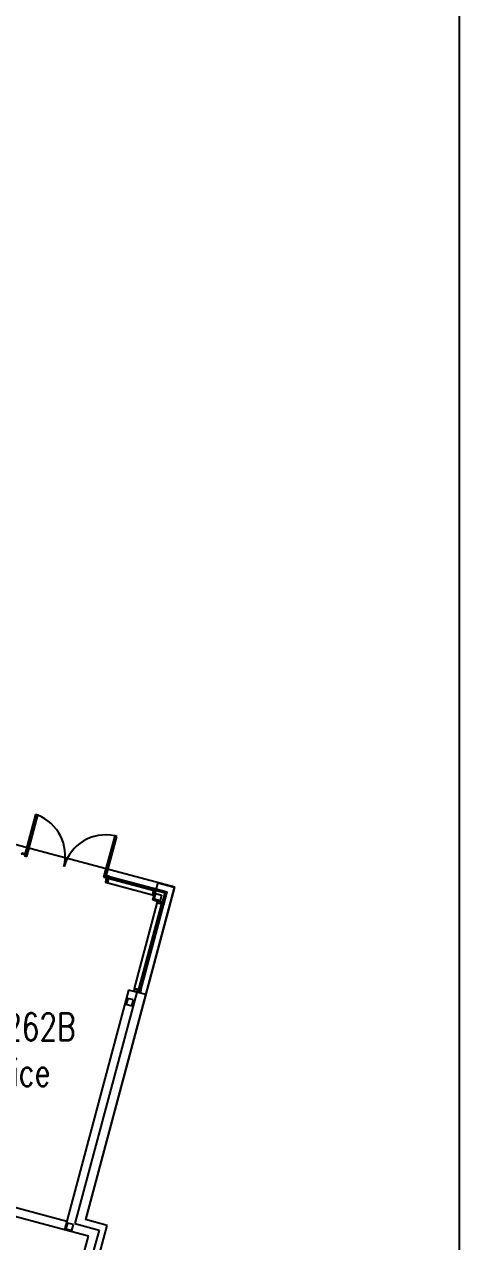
# Model space of a CAD drawing. Extents: x 11182 to 734459, y -1391328 to 152085.
# Drawn here: x 382215 to 391388, y -1370234 to -1344584 of the extents above; entities that cross this region are included whole.
import ezdxf
from ezdxf.enums import TextEntityAlignment as Align

# ---------------------------------------------------------------- set-up
doc = ezdxf.new("R2010")
doc.units = 0
doc.header["$LTSCALE"] = 500
doc.header["$MEASUREMENT"] = 0
doc.layers.add('0_Defpoints', color=106, linetype='CONTINUOUS', plot=False)
for name, color, linetype in [('0_room_data', 7, 'CONTINUOUS'), ('1_Wall_Exist', 251, 'CONTINUOUS'), ('3_Text', 7, 'CONTINUOUS')]:
    doc.layers.add(name, color=color, linetype=linetype)
doc.styles.add('1_200', font='simplex.shx', dxfattribs={"width": 0.75, "height": 460})

# ---------------------------------------------------------------- blocks, each defined once
blk = doc.blocks.new('room_data')
at = {"layer": '3_Text', "style": '1_200', "width": 0.75}
for tag, p in [('ROOMNUM', (0, 0)), ('ROOMUSE', (0, -575))]:
    blk.add_attdef(tag, text='', height=345, dxfattribs=at).set_placement(p, align=Align.MIDDLE_CENTER)

msp = doc.modelspace()

# ---------------------------------------------------------------- linework, layer by layer
at = {"layer": '0_Defpoints'}
msp.add_lwpolyline([(391388, -1271696), (313980, -1271696), (313980, -1391328), (391388, -1391328)], close=True, dxfattribs=at)
at = {"layer": '1_Wall_Exist'}
for p, q in [((385387, -1362768), (378750, -1360992)), ((382449, -1361235), (382217, -1362105)), ((382265, -1362117), (382498, -1361248)), ((382498, -1361248), (382449, -1361235)), ((384119, -1361682), (383886, -1362551)), ((383934, -1362564), (384167, -1361695)), ((384167, -1361695), (384119, -1361682)), ((382217, -1362105), (382265, -1362117)), ((383886, -1362551), (383934, -1362564)), ((383978, -1362561), (383967, -1362558)), ((384007, -1362538), (385222, -1362863)), ((385375, -1362775), (383503, -1369768)), ((383512, -1369771), (385387, -1362768)), ((383971, -1362672), (384913, -1362924)), ((384953, -1362845), (383977, -1362584)), ((384957, -1362829), (383981, -1362567)), ((384999, -1362803), (385031, -1362682)), ((385375, -1362775), (385031, -1362682)), ((384667, -1364938), (385222, -1362863)), ((384920, -1363038), (384948, -1362933)), ((385024, -1363066), (384920, -1363038)), ((384951, -1363020), (384984, -1362897)), ((385074, -1363053), (384951, -1363020)), ((384973, -1362827), (384958, -1362823)), ((384975, -1362832), (384976, -1362830)), ((384999, -1362839), (384975, -1362832)), ((384976, -1362830), (384997, -1362835)), ((384984, -1362897), (385107, -1362930)), ((384997, -1362835), (385184, -1362886)), ((385181, -1362887), (384999, -1362839)), ((385107, -1362930), (385074, -1363053)), ((385126, -1363093), (385132, -1363068)), ((385132, -1363068), (385181, -1362887)), ((385184, -1362886), (385134, -1363073)), ((384533, -1364902), (385015, -1363100)), ((385103, -1363106), (384612, -1364941)), ((385120, -1363110), (384628, -1364946)), ((385129, -1363096), (385125, -1363111)), ((385129, -1363094), (385126, -1363093)), ((385134, -1363073), (385129, -1363094)), ((384413, -1364933), (383061, -1369983)), ((384587, -1364980), (383282, -1369855)), ((384392, -1365110), (384359, -1365232)), ((384514, -1365142), (384392, -1365110)), ((384772, -1365029), (384413, -1364933)), ((384359, -1365232), (384482, -1365265)), ((384482, -1365265), (384514, -1365142)), ((383107, -1369811), (379580, -1368867)), ((383061, -1369983), (379362, -1368993)), ((383566, -1370119), (383061, -1369983)), ((383125, -1369843), (383092, -1369965)), ((383092, -1369965), (383214, -1369998)), ((383247, -1369875), (383125, -1369843)), ((383214, -1369998), (383247, -1369875)), ((383282, -1369855), (383788, -1369991)), ((383961, -1369891), (383503, -1369768)), ((383788, -1369991), (383612, -1370648)), ((383748, -1370684), (383961, -1369891)), ((383434, -1370612), (383566, -1370119))]:
    msp.add_line(p, q, dxfattribs=at)
at = {"layer": '1_Wall_Exist', "flags": 128}
for points in [[(382212, -1362079, -1.25595), (382212, -1362076), (382217, -1362060), (382171, -1362048), (382167, -1362064, -1.25595), (382166, -1362067), (382165, -1362069, -0.36397), (382164, -1362069), (382164, -1362069), (382170, -1362046), (382219, -1362059), (382213, -1362082), (382213, -1362082, -0.36397), (382212, -1362081)], [(384000, -1362558, -1.25595), (384001, -1362555), (384005, -1362539), (383959, -1362527), (383955, -1362543, -1.25595), (383954, -1362545), (383953, -1362547, -0.36397), (383952, -1362548), (383952, -1362548), (383958, -1362525), (384007, -1362538), (384001, -1362561), (384001, -1362561, -0.36397), (384000, -1362560)], [(383960, -1362542, -0.104064), (383960, -1362541), (383963, -1362538, 0.541623), (383963, -1362536), (383961, -1362536, 0.297334), (383960, -1362536), (383955, -1362543, -1), (383954, -1362545), (383953, -1362548), (383953, -1362550), (383954, -1362550), (383954, -1362548), (383998, -1362560), (383998, -1362562), (383999, -1362562), (384000, -1362561), (384000, -1362558, -1), (384001, -1362555), (383999, -1362547, 0.297334), (383999, -1362546), (383997, -1362545, 0.541623), (383996, -1362547), (383997, -1362551, -0.104064), (383997, -1362551), (383996, -1362555, -0.414214), (383994, -1362556), (383978, -1362551), (383977, -1362552), (383977, -1362551), (383960, -1362547, -0.414214), (383959, -1362545)], [(383944, -1362599), (383942, -1362598), (383926, -1362657), (383969, -1362668), (383985, -1362610), (383982, -1362609, -0.414214), (383980, -1362605), (383981, -1362602), (383948, -1362594), (383948, -1362597, -0.414214)], [(383965, -1362580, 0.414214), (383964, -1362581), (383961, -1362593, 0.414214), (383962, -1362594), (383969, -1362596, 0.414214), (383970, -1362595), (383974, -1362584, 0.414214), (383973, -1362582)], [(384991, -1362823, -1.25595), (384991, -1362820), (384996, -1362804), (384950, -1362792), (384946, -1362808, -1.25595), (384945, -1362811), (384944, -1362813, -0.36397), (384943, -1362813), (384943, -1362813), (384949, -1362790), (384998, -1362803), (384992, -1362826), (384992, -1362826, -0.36397), (384991, -1362825)], [(384951, -1362807, -0.104064), (384951, -1362807), (384954, -1362803, 0.541623), (384954, -1362801), (384952, -1362801, 0.297334), (384951, -1362801), (384946, -1362808, -1), (384945, -1362811), (384944, -1362813), (384944, -1362816), (384945, -1362816), (384945, -1362814), (384989, -1362826), (384989, -1362828), (384989, -1362828), (384991, -1362826), (384991, -1362823, -1), (384991, -1362820), (384990, -1362812, 0.297334), (384989, -1362811), (384988, -1362811, 0.541623), (384987, -1362812), (384988, -1362816, -0.104064), (384987, -1362817), (384987, -1362820, -0.414214), (384985, -1362821), (384968, -1362817), (384968, -1362817), (384968, -1362816), (384951, -1362812, -0.414214), (384950, -1362811)], [(384935, -1362864), (384932, -1362863), (384917, -1362922), (384960, -1362933), (384976, -1362875), (384973, -1362874, -0.414214), (384971, -1362871), (384972, -1362868), (384939, -1362859), (384938, -1362862, -0.414214)], [(384956, -1362846, 0.414214), (384955, -1362846), (384952, -1362858, 0.414214), (384953, -1362859), (384960, -1362861, 0.414214), (384961, -1362860), (384964, -1362849, 0.414214), (384964, -1362848)], [(385078, -1363111), (385078, -1363114), (385019, -1363098), (385031, -1363055), (385089, -1363070), (385088, -1363073, 0.414214), (385090, -1363077), (385093, -1363077), (385085, -1363110), (385082, -1363109, 0.414214)], [(385105, -1363102, -0.414214), (385104, -1363102), (385092, -1363099, -0.414214), (385091, -1363098), (385093, -1363091, -0.414214), (385094, -1363090), (385106, -1363093, -0.414214), (385107, -1363094)], [(385136, -1363126, 0.104064), (385136, -1363126), (385141, -1363125, -0.541623), (385142, -1363126), (385141, -1363127, -0.297334), (385140, -1363128), (385132, -1363129, 1), (385129, -1363129), (385126, -1363129), (385125, -1363127), (385125, -1363127), (385127, -1363127), (385139, -1363083), (385137, -1363083), (385137, -1363082), (385139, -1363082), (385142, -1363083, 1), (385145, -1363084), (385151, -1363089, -0.297334), (385151, -1363090), (385151, -1363092, -0.541623), (385149, -1363092), (385146, -1363089, 0.104064), (385145, -1363089), (385142, -1363088, 0.414214), (385140, -1363089), (385136, -1363106), (385135, -1363106), (385136, -1363107), (385131, -1363123, 0.414214), (385132, -1363125)], [(385142, -1363083, 1.25595), (385145, -1363084), (385160, -1363088), (385148, -1363134), (385132, -1363130, 1.25595), (385129, -1363129), (385127, -1363129, 0.36397), (385126, -1363130), (385126, -1363130), (385149, -1363136), (385163, -1363087), (385139, -1363081), (385139, -1363081, 0.36397), (385140, -1363082)], [(384593, -1364924), (384594, -1364921), (384535, -1364906), (384523, -1364949), (384582, -1364965), (384583, -1364962, -0.414214), (384586, -1364960), (384589, -1364961), (384598, -1364928), (384595, -1364928, -0.414214)], [(384611, -1364945, 0.414214), (384610, -1364944), (384599, -1364941, 0.414214), (384598, -1364942), (384596, -1364949, 0.414214), (384596, -1364950), (384608, -1364953, 0.414214), (384609, -1364953)], [(384650, -1364940, -0.104064), (384650, -1364940), (384654, -1364943, 0.541623), (384655, -1364943), (384656, -1364941, 0.297334), (384655, -1364940), (384649, -1364935, -1), (384646, -1364934), (384644, -1364933), (384641, -1364933), (384641, -1364934), (384643, -1364934), (384631, -1364978), (384629, -1364978), (384629, -1364978), (384631, -1364980), (384634, -1364980, -1), (384637, -1364980), (384645, -1364979, 0.297334), (384646, -1364978), (384646, -1364977, 0.541623), (384645, -1364976), (384640, -1364977, -0.104064), (384640, -1364977), (384636, -1364976, -0.414214), (384636, -1364974), (384640, -1364958), (384640, -1364957), (384640, -1364957), (384645, -1364940, -0.414214), (384646, -1364939)], [(384634, -1364980, -1.25595), (384637, -1364981), (384652, -1364985), (384665, -1364939), (384649, -1364935, -1.25595), (384646, -1364934), (384644, -1364933, -0.36397), (384644, -1364932), (384644, -1364932), (384667, -1364938), (384654, -1364987), (384631, -1364981), (384631, -1364981, -0.36397), (384632, -1364980)]]:
    msp.add_lwpolyline(points, format="xyb", close=True, dxfattribs=at)
for points in [[(383969, -1362552), (383958, -1362593), (383946, -1362590, 0.414214), (383945, -1362590), (383945, -1362591), (383946, -1362591), (383945, -1362594, -0.414214), (383943, -1362595), (383942, -1362595, -0.414214), (383941, -1362593), (383942, -1362590), (383943, -1362590), (383943, -1362590, 0.414214), (383942, -1362589), (383941, -1362588), (383922, -1362659), (383971, -1362672), (383990, -1362602), (383989, -1362601), (383988, -1362602), (383988, -1362602), (383988, -1362602), (383988, -1362605, -0.414214), (383986, -1362606), (383985, -1362606, -0.414214), (383984, -1362604), (383984, -1362601), (383985, -1362602), (383985, -1362601, 0.414214), (383985, -1362600), (383973, -1362597), (383984, -1362556)], [(383983, -1362562), (383978, -1362561), (383978, -1362562), (383977, -1362562), (383977, -1362562), (383978, -1362563), (383978, -1362563), (383977, -1362564), (383977, -1362564), (383978, -1362565), (383977, -1362565), (383977, -1362565), (383976, -1362566), (383977, -1362566), (383977, -1362567), (383976, -1362567), (383976, -1362567), (383977, -1362568), (383977, -1362568), (383976, -1362568), (383976, -1362569), (383976, -1362569), (383976, -1362570), (383975, -1362570), (383975, -1362570), (383976, -1362571), (383976, -1362571), (383975, -1362571), (383975, -1362572), (383975, -1362572), (383975, -1362573), (383974, -1362573), (383974, -1362573), (383975, -1362574), (383975, -1362574), (383974, -1362575), (383974, -1362575), (383975, -1362576), (383975, -1362576), (383974, -1362576), (383974, -1362576), (383974, -1362577, -0.627131), (383967, -1362574), (383968, -1362574), (383968, -1362574), (383967, -1362573), (383967, -1362573), (383968, -1362573), (383969, -1362572), (383968, -1362572), (383968, -1362571), (383969, -1362571), (383969, -1362571), (383968, -1362570), (383968, -1362570), (383969, -1362569), (383969, -1362569), (383969, -1362568), (383969, -1362568), (383970, -1362568), (383970, -1362568), (383969, -1362567), (383969, -1362567), (383970, -1362566), (383970, -1362566), (383969, -1362565), (383970, -1362565), (383970, -1362565), (383971, -1362564), (383970, -1362564), (383970, -1362563), (383971, -1362563), (383971, -1362563), (383970, -1362562), (383970, -1362562), (383971, -1362562), (383971, -1362561), (383971, -1362561), (383971, -1362560), (383972, -1362560), (383972, -1362560), (383971, -1362559)], [(383972, -1362553), (383971, -1362557, 0.414214), (383972, -1362558), (383978, -1362560, 0.414214), (383979, -1362559), (383980, -1362555)], [(384959, -1362818), (384949, -1362858), (384937, -1362855, 0.414214), (384936, -1362856), (384936, -1362856), (384937, -1362856), (384936, -1362859, -0.414214), (384934, -1362860), (384933, -1362860, -0.414214), (384932, -1362858), (384933, -1362855), (384933, -1362855), (384934, -1362855, 0.414214), (384933, -1362854), (384932, -1362854), (384913, -1362924), (384962, -1362937), (384981, -1362867), (384980, -1362866), (384979, -1362867), (384978, -1362867), (384979, -1362868), (384978, -1362871, -0.414214), (384976, -1362872), (384976, -1362872, -0.414214), (384974, -1362870), (384975, -1362867), (384976, -1362867), (384976, -1362866, 0.414214), (384976, -1362865), (384964, -1362862), (384975, -1362822)], [(384969, -1362826), (384969, -1362827), (384968, -1362827), (384968, -1362828), (384969, -1362828), (384969, -1362829), (384968, -1362829), (384968, -1362829), (384968, -1362830), (384968, -1362830), (384967, -1362831), (384967, -1362831), (384968, -1362831), (384968, -1362832), (384967, -1362832), (384967, -1362832), (384968, -1362833), (384967, -1362833), (384966, -1362834), (384966, -1362834), (384967, -1362835), (384967, -1362835), (384966, -1362835), (384966, -1362835), (384967, -1362836), (384967, -1362836), (384966, -1362837), (384966, -1362837), (384966, -1362838), (384966, -1362838), (384965, -1362838), (384965, -1362839), (384966, -1362839), (384966, -1362840), (384965, -1362840), (384965, -1362840), (384965, -1362841), (384965, -1362841), (384964, -1362841), (384964, -1362842), (384965, -1362842, -0.627131), (384958, -1362839), (384959, -1362839), (384959, -1362839), (384958, -1362838), (384958, -1362838), (384959, -1362838), (384959, -1362837), (384959, -1362837), (384959, -1362836), (384960, -1362836), (384960, -1362836), (384959, -1362835), (384959, -1362835), (384960, -1362835), (384960, -1362834), (384959, -1362834), (384960, -1362833), (384960, -1362833), (384961, -1362833), (384960, -1362832), (384960, -1362832), (384961, -1362832), (384961, -1362831), (384960, -1362831), (384960, -1362830), (384961, -1362830), (384961, -1362830), (384961, -1362829), (384961, -1362829), (384962, -1362829), (384962, -1362828), (384961, -1362828), (384961, -1362827), (384962, -1362827), (384962, -1362827), (384962, -1362826), (384962, -1362826), (384963, -1362825), (384963, -1362825), (384962, -1362824)], [(384959, -1362818), (384963, -1362819), (384962, -1362823, 0.414214), (384963, -1362824), (384969, -1362825, 0.414214), (384970, -1362825), (384971, -1362821), (384975, -1362822)], [(385131, -1363113), (385090, -1363102), (385087, -1363114, -0.414214), (385086, -1363114), (385086, -1363114), (385086, -1363113), (385083, -1363113, 0.414214), (385081, -1363114), (385081, -1363114, 0.414214), (385082, -1363116), (385085, -1363117), (385085, -1363117), (385085, -1363117, -0.414214), (385086, -1363118), (385086, -1363119), (385015, -1363100), (385028, -1363051), (385099, -1363070), (385098, -1363071), (385097, -1363072), (385097, -1363072), (385097, -1363071), (385094, -1363070, 0.414214), (385092, -1363071), (385092, -1363072, 0.414214), (385093, -1363074), (385096, -1363075), (385096, -1363074), (385097, -1363074, -0.414214), (385097, -1363075), (385094, -1363087), (385135, -1363098)], [(385128, -1363100), (385127, -1363100), (385126, -1363101), (385126, -1363100), (385126, -1363099), (385126, -1363099), (385125, -1363100), (385125, -1363100), (385124, -1363099), (385124, -1363099), (385123, -1363100), (385123, -1363100), (385123, -1363099), (385123, -1363099), (385122, -1363099), (385122, -1363099), (385121, -1363098), (385121, -1363098), (385120, -1363099), (385120, -1363099), (385120, -1363098), (385119, -1363098), (385119, -1363098), (385118, -1363098), (385118, -1363097), (385118, -1363097), (385117, -1363098), (385117, -1363098), (385117, -1363097), (385116, -1363097), (385116, -1363098), (385115, -1363098), (385115, -1363097), (385115, -1363096), (385114, -1363097), (385114, -1363097), (385114, -1363096), (385113, -1363096), (385113, -1363097), (385112, -1363097), (385112, -1363096, 0.627131), (385111, -1363103), (385111, -1363103), (385112, -1363103), (385112, -1363104), (385112, -1363104), (385113, -1363103), (385113, -1363103), (385114, -1363104), (385114, -1363104), (385115, -1363103), (385115, -1363104), (385115, -1363104), (385115, -1363105), (385116, -1363104), (385116, -1363104), (385117, -1363105), (385117, -1363105), (385118, -1363104), (385118, -1363104), (385118, -1363105), (385119, -1363105), (385119, -1363105), (385120, -1363105), (385120, -1363106), (385120, -1363106), (385121, -1363105), (385121, -1363105), (385121, -1363106), (385122, -1363106), (385122, -1363106), (385123, -1363106), (385123, -1363107), (385123, -1363107), (385124, -1363106), (385124, -1363106), (385124, -1363107), (385125, -1363107), (385125, -1363106), (385126, -1363106), (385126, -1363107)], [(385132, -1363109), (385128, -1363108, -0.414214), (385127, -1363107), (385129, -1363101, -0.414214), (385130, -1363100), (385134, -1363101)], [(384639, -1364949), (384599, -1364938), (384602, -1364926, 0.414214), (384601, -1364925), (384601, -1364925), (384601, -1364926), (384598, -1364925, -0.414214), (384596, -1364923), (384597, -1364922, -0.414214), (384599, -1364921), (384602, -1364922), (384601, -1364923), (384602, -1364923, 0.414214), (384603, -1364922), (384603, -1364921), (384533, -1364902), (384519, -1364951), (384590, -1364970), (384590, -1364969), (384590, -1364968), (384589, -1364968), (384589, -1364968), (384586, -1364967, -0.414214), (384585, -1364965), (384585, -1364965, -0.414214), (384587, -1364964), (384590, -1364964), (384590, -1364965), (384591, -1364965, 0.414214), (384591, -1364965), (384595, -1364953), (384635, -1364964)], [(384630, -1364958), (384630, -1364958), (384629, -1364957), (384629, -1364957), (384628, -1364958), (384628, -1364958), (384628, -1364957), (384628, -1364957), (384627, -1364957), (384627, -1364957), (384626, -1364956), (384626, -1364956), (384625, -1364957), (384625, -1364957), (384625, -1364956), (384624, -1364956), (384624, -1364957), (384623, -1364957), (384623, -1364956), (384623, -1364955), (384622, -1364956), (384622, -1364956), (384622, -1364955), (384621, -1364955), (384621, -1364956), (384620, -1364956), (384620, -1364955), (384620, -1364955), (384619, -1364955), (384619, -1364955), (384619, -1364954), (384618, -1364954), (384618, -1364955), (384617, -1364955), (384617, -1364954), (384617, -1364954), (384616, -1364955), (384616, -1364954), (384615, -1364954), (384615, -1364953), (384615, -1364954, -0.627131), (384617, -1364947), (384617, -1364948), (384618, -1364948), (384618, -1364947), (384619, -1364947), (384619, -1364948), (384619, -1364948), (384620, -1364948), (384620, -1364948), (384621, -1364949), (384621, -1364949), (384622, -1364948), (384622, -1364948), (384622, -1364949), (384622, -1364949), (384623, -1364949), (384623, -1364949), (384624, -1364950), (384624, -1364950), (384625, -1364949), (384625, -1364949), (384625, -1364950), (384626, -1364950), (384626, -1364949), (384627, -1364949), (384627, -1364950), (384627, -1364950), (384628, -1364950), (384628, -1364950), (384628, -1364951), (384629, -1364951), (384629, -1364950), (384630, -1364950), (384630, -1364951), (384630, -1364951), (384631, -1364951), (384631, -1364951), (384631, -1364952), (384632, -1364952), (384632, -1364951)], [(384638, -1364952), (384634, -1364951, 0.414214), (384633, -1364952), (384632, -1364958, 0.414214), (384632, -1364959), (384636, -1364960)]]:
    msp.add_lwpolyline(points, format="xyb", dxfattribs=at)
for points in [[(384961, -1362824), (384958, -1362823)], [(384629, -1364962), (384633, -1364947)]]:
    msp.add_lwpolyline(points, dxfattribs=at)
at = {"layer": '1_Wall_Exist'}
for centre, radius, start, end in [((382155, -1362104), 922, 345.9965, 68.1645), ((383929, -1362576), 913, 78.0088, 164.2458)]:
    msp.add_arc(centre, radius, start, end, dxfattribs=at)

# ---------------------------------------------------------------- block references
at = {"layer": '0_room_data', "xscale": 1.674561601624805, "yscale": 1.674561601624805, "zscale": 1.674561601624805}
msp.add_blockref('room_data', (381928, -1365707), dxfattribs=at).add_auto_attribs({'ROOMNUM': '14-262B', 'ROOMUSE': 'Office'})

doc.saveas('drawing.dxf')
